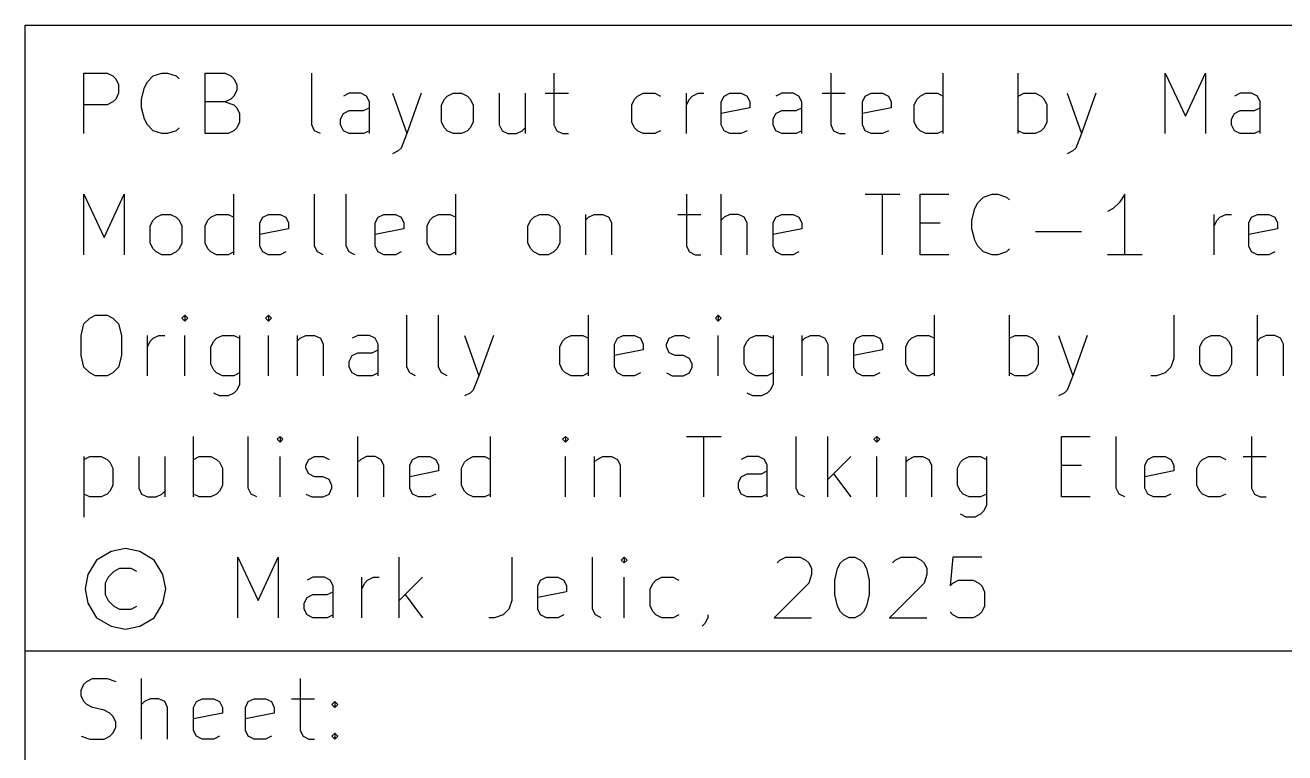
# Model space of a CAD drawing. Extents: x 10 to 416, y -287 to -10.
# Drawn here: x 299.99 to 331.19, y -271.03 to -253 of the extents above; entities that cross this region are included whole.
import ezdxf

# ---------------------------------------------------------------- set-up
doc = ezdxf.new("R2010")
doc.units = 0
doc.layers.add('BLACK', color=7, linetype='CONTINUOUS')

msp = doc.modelspace()

# ---------------------------------------------------------------- linework, layer by layer
at = {"layer": 'BLACK', "linetype": 'CONTINUOUS'}
for p, q in [((299.989, -253.0022), (407.989, -253.0022)), ((299.989, -285.0022), (299.989, -253.0022)), ((301.444826, -255.688328), (301.444826, -254.188328)), ((301.444826, -254.188328), (302.016255, -254.188328)), ((302.016255, -254.188328), (302.159112, -254.259757)), ((302.159112, -254.259757), (302.230541, -254.331185)), ((303.016255, -254.402614), (303.159112, -254.259757)), ((303.159112, -254.259757), (303.373398, -254.188328)), ((303.373398, -254.188328), (303.516255, -254.188328)), ((303.516255, -254.188328), (303.730541, -254.259757)), ((303.730541, -254.259757), (303.801969, -254.331185)), ((304.444826, -255.688328), (304.444826, -254.188328)), ((304.444826, -254.188328), (304.944826, -254.188328)), ((304.944826, -254.188328), (305.087684, -254.259757)), ((305.087684, -254.259757), (305.159112, -254.331185)), ((307.087683, -255.474042), (307.087683, -254.188328)), ((313.087683, -254.188328), (313.087683, -255.474042)), ((319.944825, -254.188328), (319.944825, -255.474042)), ((322.73054, -255.688328), (322.73054, -254.188328)), ((324.587682, -255.688328), (324.587682, -254.188328)), ((328.230539, -255.688328), (328.230539, -254.188328)), ((328.230539, -254.188328), (328.730539, -255.259757)), ((328.730539, -255.259757), (329.230539, -254.188328)), ((329.230539, -254.188328), (329.230539, -255.688328)), ((302.230541, -254.331185), (302.301969, -254.474042)), ((302.301969, -254.474042), (302.301969, -254.688328)), ((302.873398, -254.831185), (302.944826, -254.545471)), ((302.944826, -254.545471), (303.016255, -254.402614)), ((305.159112, -254.331185), (305.230541, -254.474042)), ((305.230541, -254.6169), (305.159112, -254.759757)), ((305.230541, -254.474042), (305.230541, -254.6169)), ((302.159112, -254.902614), (302.016255, -254.974042)), ((302.230541, -254.831185), (302.159112, -254.902614)), ((302.301969, -254.688328), (302.230541, -254.831185)), ((302.873398, -255.045471), (302.873398, -254.831185)), ((304.944826, -254.902614), (304.444826, -254.902614)), ((305.087684, -254.831185), (304.944826, -254.902614)), ((304.944826, -254.902614), (305.159112, -254.974042)), ((305.159112, -254.759757), (305.087684, -254.831185)), ((308.016255, -254.688328), (307.873397, -254.759757)), ((308.301969, -254.688328), (308.016255, -254.688328)), ((308.444826, -254.759757), (308.301969, -254.688328)), ((308.516255, -254.902614), (308.444826, -254.759757)), ((308.516255, -255.688328), (308.516255, -254.902614)), ((309.087683, -254.688328), (309.444826, -255.688328)), ((309.801969, -254.688328), (309.444826, -255.688328)), ((310.301969, -254.974042), (310.373397, -254.831185)), ((310.373397, -254.831185), (310.444826, -254.759757)), ((310.444826, -254.759757), (310.587683, -254.688328)), ((310.587683, -254.688328), (310.801969, -254.688328)), ((310.801969, -254.688328), (310.944826, -254.759757)), ((310.944826, -254.759757), (311.016255, -254.831185)), ((311.016255, -254.831185), (311.087683, -254.974042)), ((311.73054, -254.688328), (311.73054, -255.474042)), ((312.373398, -254.688328), (312.373398, -255.688328)), ((312.873398, -254.688328), (313.444826, -254.688328)), ((315.016255, -254.974042), (315.087683, -254.831185)), ((315.087683, -254.831185), (315.159112, -254.759757)), ((315.159112, -254.759757), (315.301969, -254.688328)), ((315.301969, -254.688328), (315.587683, -254.688328)), ((315.587683, -254.688328), (315.730541, -254.759757)), ((316.373397, -255.688328), (316.373397, -254.688328)), ((316.373397, -254.974042), (316.444826, -254.831185)), ((316.444826, -254.831185), (316.516255, -254.759757)), ((316.516255, -254.759757), (316.659112, -254.688328)), ((316.659112, -254.688328), (316.801969, -254.688328)), ((317.23054, -254.902614), (317.301968, -254.759757)), ((317.23054, -255.474042), (317.23054, -254.902614)), ((317.301968, -254.759757), (317.444826, -254.688328)), ((317.444826, -254.688328), (317.73054, -254.688328)), ((317.73054, -254.688328), (317.873397, -254.759757)), ((317.873397, -254.759757), (317.944826, -254.902614)), ((317.944826, -254.902614), (317.944826, -255.045471)), ((318.73054, -254.688328), (318.587682, -254.759757)), ((319.016254, -254.688328), (318.73054, -254.688328)), ((319.159111, -254.759757), (319.016254, -254.688328)), ((319.23054, -254.902614), (319.159111, -254.759757)), ((319.23054, -255.688328), (319.23054, -254.902614)), ((319.73054, -254.688328), (320.301968, -254.688328)), ((320.73054, -254.902614), (320.801968, -254.759757)), ((320.73054, -255.474042), (320.73054, -254.902614)), ((320.801968, -254.759757), (320.944826, -254.688328)), ((320.944826, -254.688328), (321.23054, -254.688328)), ((321.23054, -254.688328), (321.373397, -254.759757)), ((321.373397, -254.759757), (321.444826, -254.902614)), ((321.444826, -254.902614), (321.444826, -255.045471)), ((322.016254, -254.974042), (322.087682, -254.831185)), ((322.087682, -254.831185), (322.159111, -254.759757)), ((322.159111, -254.759757), (322.301968, -254.688328)), ((322.301968, -254.688328), (322.587682, -254.688328)), ((322.587682, -254.688328), (322.73054, -254.759757)), ((324.587682, -254.759757), (324.73054, -254.688328)), ((324.73054, -254.688328), (325.016254, -254.688328)), ((325.016254, -254.688328), (325.159111, -254.759757)), ((325.159111, -254.759757), (325.23054, -254.831185)), ((325.23054, -254.831185), (325.301968, -254.974042)), ((325.801968, -254.688328), (326.159111, -255.688328)), ((326.516254, -254.688328), (326.159111, -255.688328)), ((330.087683, -254.688328), (329.944825, -254.759757)), ((330.373397, -254.688328), (330.087683, -254.688328)), ((330.516254, -254.759757), (330.373397, -254.688328)), ((330.587683, -254.902614), (330.516254, -254.759757)), ((330.587683, -255.688328), (330.587683, -254.902614)), ((302.016255, -254.974042), (301.444826, -254.974042)), ((302.944826, -255.331185), (302.873398, -255.045471)), ((305.159112, -254.974042), (305.230541, -255.045471)), ((305.230541, -255.045471), (305.301969, -255.188328)), ((305.301969, -255.188328), (305.301969, -255.402614)), ((307.801969, -255.331185), (307.873397, -255.188328)), ((307.873397, -255.188328), (308.016255, -255.1169)), ((308.016255, -255.1169), (308.373397, -255.1169)), ((308.373397, -255.1169), (308.516255, -255.045471)), ((310.301969, -255.402614), (310.301969, -254.974042)), ((311.087683, -254.974042), (311.087683, -255.402614)), ((315.016255, -255.402614), (315.016255, -254.974042)), ((317.944826, -255.045471), (317.23054, -255.188328)), ((318.516254, -255.331185), (318.587682, -255.188328)), ((318.587682, -255.188328), (318.73054, -255.1169)), ((318.73054, -255.1169), (319.087682, -255.1169)), ((319.087682, -255.1169), (319.23054, -255.045471)), ((321.444826, -255.045471), (320.73054, -255.188328)), ((322.016254, -255.402614), (322.016254, -254.974042)), ((325.301968, -254.974042), (325.301968, -255.402614)), ((329.873397, -255.331185), (329.944825, -255.188328)), ((329.944825, -255.188328), (330.087683, -255.1169)), ((330.087683, -255.1169), (330.444825, -255.1169)), ((330.444825, -255.1169), (330.587683, -255.045471)), ((303.016255, -255.474042), (302.944826, -255.331185)), ((303.159112, -255.6169), (303.016255, -255.474042)), ((303.801969, -255.545471), (303.730541, -255.6169)), ((305.230541, -255.545471), (305.159112, -255.6169)), ((305.301969, -255.402614), (305.230541, -255.545471)), ((307.159112, -255.6169), (307.087683, -255.474042)), ((307.801969, -255.474042), (307.801969, -255.331185)), ((307.873397, -255.6169), (307.801969, -255.474042)), ((310.373397, -255.545471), (310.301969, -255.402614)), ((310.444826, -255.6169), (310.373397, -255.545471)), ((311.016255, -255.545471), (310.944826, -255.6169)), ((311.087683, -255.402614), (311.016255, -255.545471)), ((311.73054, -255.474042), (311.801969, -255.6169)), ((312.301969, -255.6169), (312.373398, -255.545471)), ((313.087683, -255.474042), (313.159112, -255.6169)), ((315.087683, -255.545471), (315.016255, -255.402614)), ((315.159112, -255.6169), (315.087683, -255.545471)), ((317.301968, -255.6169), (317.23054, -255.474042)), ((318.516254, -255.474042), (318.516254, -255.331185)), ((318.587682, -255.6169), (318.516254, -255.474042)), ((319.944825, -255.474042), (320.016254, -255.6169)), ((320.801968, -255.6169), (320.73054, -255.474042)), ((322.087682, -255.545471), (322.016254, -255.402614)), ((322.159111, -255.6169), (322.087682, -255.545471)), ((325.23054, -255.545471), (325.159111, -255.6169)), ((325.301968, -255.402614), (325.23054, -255.545471)), ((329.873397, -255.474042), (329.873397, -255.331185)), ((329.944825, -255.6169), (329.873397, -255.474042)), ((303.373398, -255.688328), (303.159112, -255.6169)), ((303.516255, -255.688328), (303.373398, -255.688328)), ((303.730541, -255.6169), (303.516255, -255.688328)), ((305.016255, -255.688328), (304.444826, -255.688328)), ((305.159112, -255.6169), (305.016255, -255.688328)), ((307.301969, -255.688328), (307.159112, -255.6169)), ((308.016255, -255.688328), (307.873397, -255.6169)), ((308.373397, -255.688328), (308.016255, -255.688328)), ((308.516255, -255.6169), (308.373397, -255.688328)), ((309.444826, -255.688328), (309.301969, -256.045471)), ((310.587683, -255.688328), (310.444826, -255.6169)), ((310.801969, -255.688328), (310.587683, -255.688328)), ((310.944826, -255.6169), (310.801969, -255.688328)), ((311.801969, -255.6169), (311.944826, -255.688328)), ((311.944826, -255.688328), (312.159112, -255.688328)), ((312.159112, -255.688328), (312.301969, -255.6169)), ((313.159112, -255.6169), (313.301969, -255.688328)), ((313.301969, -255.688328), (313.444826, -255.688328)), ((315.301969, -255.688328), (315.159112, -255.6169)), ((315.587683, -255.688328), (315.301969, -255.688328)), ((315.730541, -255.6169), (315.587683, -255.688328)), ((317.444826, -255.688328), (317.301968, -255.6169)), ((317.73054, -255.688328), (317.444826, -255.688328)), ((317.873397, -255.6169), (317.73054, -255.688328)), ((318.73054, -255.688328), (318.587682, -255.6169)), ((319.087682, -255.688328), (318.73054, -255.688328)), ((319.23054, -255.6169), (319.087682, -255.688328)), ((320.016254, -255.6169), (320.159111, -255.688328)), ((320.159111, -255.688328), (320.301968, -255.688328)), ((320.944826, -255.688328), (320.801968, -255.6169)), ((321.23054, -255.688328), (320.944826, -255.688328)), ((321.373397, -255.6169), (321.23054, -255.688328)), ((322.301968, -255.688328), (322.159111, -255.6169)), ((322.587682, -255.688328), (322.301968, -255.688328)), ((322.73054, -255.6169), (322.587682, -255.688328)), ((324.73054, -255.688328), (324.587682, -255.6169)), ((325.016254, -255.688328), (324.73054, -255.688328)), ((325.159111, -255.6169), (325.016254, -255.688328)), ((326.159111, -255.688328), (326.016254, -256.045471)), ((330.087683, -255.688328), (329.944825, -255.6169)), ((330.444825, -255.688328), (330.087683, -255.688328)), ((330.587683, -255.6169), (330.444825, -255.688328)), ((309.23054, -256.1169), (309.087683, -256.188328)), ((309.301969, -256.045471), (309.23054, -256.1169)), ((325.944825, -256.1169), (325.801968, -256.188328)), ((326.016254, -256.045471), (325.944825, -256.1169)), ((301.444826, -258.688328), (301.444826, -257.188328)), ((301.444826, -257.188328), (301.944826, -258.259757)), ((301.944826, -258.259757), (302.444826, -257.188328)), ((302.444826, -257.188328), (302.444826, -258.688328)), ((305.159113, -258.688328), (305.159113, -257.188328)), ((307.159112, -258.474042), (307.159112, -257.188328)), ((307.944826, -258.474042), (307.944826, -257.188328)), ((310.659112, -258.688328), (310.659112, -257.188328)), ((316.373397, -257.188328), (316.373397, -258.474042)), ((317.23054, -258.688328), (317.23054, -257.188328)), ((320.801969, -257.188328), (321.659112, -257.188328)), ((321.23054, -258.688328), (321.23054, -257.188328)), ((322.159111, -258.688328), (322.159111, -257.188328)), ((322.159111, -257.188328), (322.873397, -257.188328)), ((323.516254, -257.545471), (323.587683, -257.402614)), ((323.587683, -257.402614), (323.73054, -257.259757)), ((323.73054, -257.259757), (323.944826, -257.188328)), ((323.944826, -257.188328), (324.087683, -257.188328)), ((324.087683, -257.188328), (324.301969, -257.259757)), ((324.301969, -257.259757), (324.373397, -257.331185)), ((327.087683, -257.402614), (326.944826, -257.545471)), ((327.23054, -257.188328), (327.087683, -257.402614)), ((327.23054, -258.688328), (327.23054, -257.188328)), ((303.159112, -257.831185), (303.230541, -257.759757)), ((303.230541, -257.759757), (303.373398, -257.688328)), ((303.373398, -257.688328), (303.587684, -257.688328)), ((303.587684, -257.688328), (303.730541, -257.759757)), ((303.730541, -257.759757), (303.80197, -257.831185)), ((304.516255, -257.831185), (304.587684, -257.759757)), ((304.587684, -257.759757), (304.730541, -257.688328)), ((304.730541, -257.688328), (305.016255, -257.688328)), ((305.016255, -257.688328), (305.159113, -257.759757)), ((305.80197, -257.902614), (305.873398, -257.759757)), ((305.873398, -257.759757), (306.016256, -257.688328)), ((306.016256, -257.688328), (306.30197, -257.688328)), ((306.30197, -257.688328), (306.444827, -257.759757)), ((306.444827, -257.759757), (306.516256, -257.902614)), ((308.659112, -257.902614), (308.73054, -257.759757)), ((308.73054, -257.759757), (308.873398, -257.688328)), ((308.873398, -257.688328), (309.159112, -257.688328)), ((309.159112, -257.688328), (309.301969, -257.759757)), ((309.301969, -257.759757), (309.373398, -257.902614)), ((310.016254, -257.831185), (310.087683, -257.759757)), ((310.087683, -257.759757), (310.23054, -257.688328)), ((310.23054, -257.688328), (310.516254, -257.688328)), ((310.516254, -257.688328), (310.659112, -257.759757)), ((312.516254, -257.831185), (312.587683, -257.759757)), ((312.587683, -257.759757), (312.73054, -257.688328)), ((312.73054, -257.688328), (312.944826, -257.688328)), ((312.944826, -257.688328), (313.087683, -257.759757)), ((313.087683, -257.759757), (313.159112, -257.831185)), ((313.873397, -257.688328), (313.873397, -258.688328)), ((313.873397, -257.831185), (313.944826, -257.759757)), ((313.944826, -257.759757), (314.087683, -257.688328)), ((314.087683, -257.688328), (314.301969, -257.688328)), ((314.301969, -257.688328), (314.444826, -257.759757)), ((314.444826, -257.759757), (314.516255, -257.902614)), ((316.159112, -257.688328), (316.73054, -257.688328)), ((317.301969, -257.759757), (317.23054, -257.831185)), ((317.444826, -257.688328), (317.301969, -257.759757)), ((317.659112, -257.688328), (317.444826, -257.688328)), ((317.801969, -257.759757), (317.659112, -257.688328)), ((317.873398, -257.902614), (317.801969, -257.759757)), ((318.516255, -257.902614), (318.587683, -257.759757)), ((318.587683, -257.759757), (318.730541, -257.688328)), ((318.730541, -257.688328), (319.016255, -257.688328)), ((319.016255, -257.688328), (319.159112, -257.759757)), ((319.159112, -257.759757), (319.230541, -257.902614)), ((323.444826, -257.831185), (323.516254, -257.545471)), ((326.944826, -257.545471), (326.801969, -257.6169)), ((329.444825, -258.688328), (329.444825, -257.688328)), ((329.516254, -257.831185), (329.587683, -257.759757)), ((329.587683, -257.759757), (329.73054, -257.688328)), ((329.73054, -257.688328), (329.873397, -257.688328)), ((330.301968, -257.902614), (330.373396, -257.759757)), ((330.373396, -257.759757), (330.516254, -257.688328)), ((330.516254, -257.688328), (330.801968, -257.688328)), ((330.801968, -257.688328), (330.944825, -257.759757)), ((330.944825, -257.759757), (331.016254, -257.902614)), ((303.087684, -257.974042), (303.159112, -257.831185)), ((303.087684, -258.402614), (303.087684, -257.974042)), ((303.80197, -257.831185), (303.873398, -257.974042)), ((303.873398, -257.974042), (303.873398, -258.402614)), ((304.444827, -257.974042), (304.516255, -257.831185)), ((304.444827, -258.402614), (304.444827, -257.974042)), ((305.80197, -258.474042), (305.80197, -257.902614)), ((306.516256, -258.045471), (305.80197, -258.188328)), ((306.516256, -257.902614), (306.516256, -258.045471)), ((308.659112, -258.474042), (308.659112, -257.902614)), ((309.373398, -258.045471), (308.659112, -258.188328)), ((309.373398, -257.902614), (309.373398, -258.045471)), ((309.944826, -257.974042), (310.016254, -257.831185)), ((309.944826, -258.402614), (309.944826, -257.974042)), ((312.444826, -257.974042), (312.516254, -257.831185)), ((312.444826, -258.402614), (312.444826, -257.974042)), ((313.159112, -257.831185), (313.23054, -257.974042)), ((313.23054, -257.974042), (313.23054, -258.402614)), ((314.516255, -257.902614), (314.516255, -258.688328)), ((317.873398, -258.688328), (317.873398, -257.902614)), ((318.516255, -258.474042), (318.516255, -257.902614)), ((319.230541, -258.045471), (318.516255, -258.188328)), ((319.230541, -257.902614), (319.230541, -258.045471)), ((322.159111, -257.902614), (322.659111, -257.902614)), ((323.444826, -258.045471), (323.444826, -257.831185)), ((323.516254, -258.331185), (323.444826, -258.045471)), ((329.444825, -257.974042), (329.516254, -257.831185)), ((330.301968, -258.474042), (330.301968, -257.902614)), ((331.016254, -258.045471), (330.301968, -258.188328)), ((331.016254, -257.902614), (331.016254, -258.045471)), ((323.587683, -258.474042), (323.516254, -258.331185)), ((325.016254, -258.1169), (326.159112, -258.1169)), ((303.159112, -258.545471), (303.087684, -258.402614)), ((303.230541, -258.6169), (303.159112, -258.545471)), ((303.373398, -258.688328), (303.230541, -258.6169)), ((303.587684, -258.688328), (303.373398, -258.688328)), ((303.730541, -258.6169), (303.587684, -258.688328)), ((303.80197, -258.545471), (303.730541, -258.6169)), ((303.873398, -258.402614), (303.80197, -258.545471)), ((304.516255, -258.545471), (304.444827, -258.402614)), ((304.587684, -258.6169), (304.516255, -258.545471)), ((304.730541, -258.688328), (304.587684, -258.6169)), ((305.016255, -258.688328), (304.730541, -258.688328)), ((305.159113, -258.6169), (305.016255, -258.688328)), ((305.873398, -258.6169), (305.80197, -258.474042)), ((306.016256, -258.688328), (305.873398, -258.6169)), ((306.30197, -258.688328), (306.016256, -258.688328)), ((306.444827, -258.6169), (306.30197, -258.688328)), ((307.230541, -258.6169), (307.159112, -258.474042)), ((307.373398, -258.688328), (307.230541, -258.6169)), ((308.016255, -258.6169), (307.944826, -258.474042)), ((308.159112, -258.688328), (308.016255, -258.6169)), ((308.73054, -258.6169), (308.659112, -258.474042)), ((308.873398, -258.688328), (308.73054, -258.6169)), ((309.159112, -258.688328), (308.873398, -258.688328)), ((309.301969, -258.6169), (309.159112, -258.688328)), ((310.016254, -258.545471), (309.944826, -258.402614)), ((310.087683, -258.6169), (310.016254, -258.545471)), ((310.23054, -258.688328), (310.087683, -258.6169)), ((310.516254, -258.688328), (310.23054, -258.688328)), ((310.659112, -258.6169), (310.516254, -258.688328)), ((312.516254, -258.545471), (312.444826, -258.402614)), ((312.587683, -258.6169), (312.516254, -258.545471)), ((312.73054, -258.688328), (312.587683, -258.6169)), ((312.944826, -258.688328), (312.73054, -258.688328)), ((313.087683, -258.6169), (312.944826, -258.688328)), ((313.159112, -258.545471), (313.087683, -258.6169)), ((313.23054, -258.402614), (313.159112, -258.545471)), ((316.373397, -258.474042), (316.444826, -258.6169)), ((316.444826, -258.6169), (316.587683, -258.688328)), ((316.587683, -258.688328), (316.73054, -258.688328)), ((318.587683, -258.6169), (318.516255, -258.474042)), ((318.730541, -258.688328), (318.587683, -258.6169)), ((319.016255, -258.688328), (318.730541, -258.688328)), ((319.159112, -258.6169), (319.016255, -258.688328)), ((322.873397, -258.688328), (322.159111, -258.688328)), ((323.73054, -258.6169), (323.587683, -258.474042)), ((323.944826, -258.688328), (323.73054, -258.6169)), ((324.087683, -258.688328), (323.944826, -258.688328)), ((324.301969, -258.6169), (324.087683, -258.688328)), ((324.373397, -258.545471), (324.301969, -258.6169)), ((327.659112, -258.688328), (326.801969, -258.688328)), ((330.373396, -258.6169), (330.301968, -258.474042)), ((330.516254, -258.688328), (330.373396, -258.6169)), ((330.801968, -258.688328), (330.516254, -258.688328)), ((330.944825, -258.6169), (330.801968, -258.688328)), ((301.587684, -260.259757), (301.730541, -260.188328)), ((301.730541, -260.188328), (302.016255, -260.188328)), ((302.016255, -260.188328), (302.159112, -260.259757)), ((303.944826, -260.188328), (303.873398, -260.259757)), ((304.016255, -260.259757), (303.944826, -260.188328)), ((303.944826, -260.188328), (303.944826, -260.331185)), ((306.016255, -260.188328), (305.944827, -260.259757)), ((306.087684, -260.259757), (306.016255, -260.188328)), ((306.016255, -260.188328), (306.016255, -260.331185)), ((309.444827, -261.474042), (309.444827, -260.188328)), ((310.230541, -261.474042), (310.230541, -260.188328)), ((313.944827, -261.688328), (313.944827, -260.188328)), ((317.159112, -260.188328), (317.087684, -260.259757)), ((317.230541, -260.259757), (317.159112, -260.188328)), ((317.159112, -260.188328), (317.159112, -260.331185)), ((322.516256, -261.688328), (322.516256, -260.188328)), ((324.373398, -261.688328), (324.373398, -260.188328)), ((328.444827, -260.188328), (328.444827, -261.259757)), ((330.516255, -261.688328), (330.516255, -260.188328)), ((301.373398, -260.688328), (301.444826, -260.402614)), ((301.444826, -260.402614), (301.587684, -260.259757)), ((302.159112, -260.259757), (302.301969, -260.402614)), ((302.301969, -260.402614), (302.373398, -260.688328)), ((303.873398, -260.259757), (303.944826, -260.331185)), ((303.944826, -260.331185), (304.016255, -260.259757)), ((305.944827, -260.259757), (306.016255, -260.331185)), ((306.016255, -260.331185), (306.087684, -260.259757)), ((317.087684, -260.259757), (317.159112, -260.331185)), ((317.159112, -260.331185), (317.230541, -260.259757)), ((301.373398, -261.188328), (301.373398, -260.688328)), ((302.373398, -260.688328), (302.373398, -261.188328)), ((303.016255, -261.688328), (303.016255, -260.688328)), ((303.016255, -260.974042), (303.087684, -260.831185)), ((303.087684, -260.831185), (303.159113, -260.759757)), ((303.159113, -260.759757), (303.30197, -260.688328)), ((303.30197, -260.688328), (303.444827, -260.688328)), ((303.944826, -261.688328), (303.944826, -260.688328)), ((304.587684, -260.974042), (304.659112, -260.831185)), ((304.659112, -260.831185), (304.730541, -260.759757)), ((304.730541, -260.759757), (304.873398, -260.688328)), ((304.873398, -260.688328), (305.159112, -260.688328)), ((305.159112, -260.688328), (305.30197, -260.759757)), ((305.30197, -260.688328), (305.30197, -261.902614)), ((306.016255, -261.688328), (306.016255, -260.688328)), ((306.730541, -260.688328), (306.730541, -261.688328)), ((306.730541, -260.831185), (306.80197, -260.759757)), ((306.80197, -260.759757), (306.944827, -260.688328)), ((306.944827, -260.688328), (307.159113, -260.688328)), ((307.159113, -260.688328), (307.30197, -260.759757)), ((307.30197, -260.759757), (307.373399, -260.902614)), ((308.230542, -260.688328), (308.087684, -260.759757)), ((308.516256, -260.688328), (308.230542, -260.688328)), ((308.659113, -260.759757), (308.516256, -260.688328)), ((308.730542, -260.902614), (308.659113, -260.759757)), ((310.873398, -260.688328), (311.230541, -261.688328)), ((311.587684, -260.688328), (311.230541, -261.688328)), ((313.230541, -260.974042), (313.301969, -260.831185)), ((313.301969, -260.831185), (313.373398, -260.759757)), ((313.373398, -260.759757), (313.516255, -260.688328)), ((313.516255, -260.688328), (313.801969, -260.688328)), ((313.801969, -260.688328), (313.944827, -260.759757)), ((314.587684, -260.902614), (314.659112, -260.759757)), ((314.659112, -260.759757), (314.80197, -260.688328)), ((314.80197, -260.688328), (315.087684, -260.688328)), ((315.087684, -260.688328), (315.230541, -260.759757)), ((315.230541, -260.759757), (315.30197, -260.902614)), ((315.873398, -260.902614), (315.944826, -260.759757)), ((315.944826, -260.759757), (316.087684, -260.688328)), ((316.087684, -260.688328), (316.301969, -260.688328)), ((316.301969, -260.688328), (316.444826, -260.759757)), ((317.159112, -261.688328), (317.159112, -260.688328)), ((317.80197, -260.974042), (317.873398, -260.831185)), ((317.873398, -260.831185), (317.944827, -260.759757)), ((317.944827, -260.759757), (318.087684, -260.688328)), ((318.087684, -260.688328), (318.373398, -260.688328)), ((318.373398, -260.688328), (318.516256, -260.759757)), ((318.516256, -260.688328), (318.516256, -261.902614)), ((319.230541, -260.688328), (319.230541, -261.688328)), ((319.230541, -260.831185), (319.30197, -260.759757)), ((319.30197, -260.759757), (319.444827, -260.688328)), ((319.444827, -260.688328), (319.659113, -260.688328)), ((319.659113, -260.688328), (319.80197, -260.759757)), ((319.80197, -260.759757), (319.873399, -260.902614)), ((320.516256, -260.902614), (320.587684, -260.759757)), ((320.587684, -260.759757), (320.730542, -260.688328)), ((320.730542, -260.688328), (321.016256, -260.688328)), ((321.016256, -260.688328), (321.159113, -260.759757)), ((321.159113, -260.759757), (321.230542, -260.902614)), ((321.80197, -260.974042), (321.873398, -260.831185)), ((321.873398, -260.831185), (321.944827, -260.759757)), ((321.944827, -260.759757), (322.087684, -260.688328)), ((322.087684, -260.688328), (322.373398, -260.688328)), ((322.373398, -260.688328), (322.516256, -260.759757)), ((324.373398, -260.759757), (324.516256, -260.688328)), ((324.516256, -260.688328), (324.80197, -260.688328)), ((324.80197, -260.688328), (324.944827, -260.759757)), ((324.944827, -260.759757), (325.016256, -260.831185)), ((325.016256, -260.831185), (325.087684, -260.974042)), ((325.587684, -260.688328), (325.944827, -261.688328)), ((326.30197, -260.688328), (325.944827, -261.688328)), ((329.087684, -260.974042), (329.159112, -260.831185)), ((329.159112, -260.831185), (329.230541, -260.759757)), ((329.230541, -260.759757), (329.373398, -260.688328)), ((329.373398, -260.688328), (329.587684, -260.688328)), ((329.587684, -260.688328), (329.730541, -260.759757)), ((329.730541, -260.759757), (329.80197, -260.831185)), ((329.80197, -260.831185), (329.873398, -260.974042)), ((330.587684, -260.759757), (330.516255, -260.831185)), ((330.730541, -260.688328), (330.587684, -260.759757)), ((330.944827, -260.688328), (330.730541, -260.688328)), ((331.087684, -260.759757), (330.944827, -260.688328)), ((331.159113, -260.902614), (331.087684, -260.759757)), ((301.444826, -261.474042), (301.373398, -261.188328)), ((302.373398, -261.188328), (302.301969, -261.474042)), ((304.587684, -261.402614), (304.587684, -260.974042)), ((307.373399, -260.902614), (307.373399, -261.688328)), ((308.016256, -261.331185), (308.087684, -261.188328)), ((308.087684, -261.188328), (308.230542, -261.1169)), ((308.230542, -261.1169), (308.587684, -261.1169)), ((308.587684, -261.1169), (308.730542, -261.045471)), ((308.730542, -261.688328), (308.730542, -260.902614)), ((313.230541, -261.402614), (313.230541, -260.974042)), ((314.587684, -261.474042), (314.587684, -260.902614)), ((315.30197, -261.045471), (314.587684, -261.188328)), ((315.30197, -260.902614), (315.30197, -261.045471)), ((315.873398, -260.974042), (315.873398, -260.902614)), ((315.944826, -261.1169), (315.873398, -260.974042)), ((316.087684, -261.188328), (315.944826, -261.1169)), ((316.301969, -261.188328), (316.087684, -261.188328)), ((316.444826, -261.259757), (316.301969, -261.188328)), ((317.80197, -261.402614), (317.80197, -260.974042)), ((319.873399, -260.902614), (319.873399, -261.688328)), ((320.516256, -261.474042), (320.516256, -260.902614)), ((321.230542, -261.045471), (320.516256, -261.188328)), ((321.230542, -260.902614), (321.230542, -261.045471)), ((321.80197, -261.402614), (321.80197, -260.974042)), ((325.087684, -260.974042), (325.087684, -261.402614)), ((329.087684, -261.402614), (329.087684, -260.974042)), ((329.873398, -260.974042), (329.873398, -261.402614)), ((331.159113, -261.688328), (331.159113, -260.902614)), ((301.587684, -261.6169), (301.444826, -261.474042)), ((302.301969, -261.474042), (302.159112, -261.6169)), ((304.659112, -261.545471), (304.587684, -261.402614)), ((308.016256, -261.474042), (308.016256, -261.331185)), ((308.087684, -261.6169), (308.016256, -261.474042)), ((309.516256, -261.6169), (309.444827, -261.474042)), ((310.30197, -261.6169), (310.230541, -261.474042)), ((313.301969, -261.545471), (313.230541, -261.402614)), ((314.659112, -261.6169), (314.587684, -261.474042)), ((316.516255, -261.402614), (316.444826, -261.259757)), ((316.444826, -261.6169), (316.516255, -261.474042)), ((316.516255, -261.474042), (316.516255, -261.402614)), ((317.873398, -261.545471), (317.80197, -261.402614)), ((320.587684, -261.6169), (320.516256, -261.474042)), ((321.873398, -261.545471), (321.80197, -261.402614)), ((325.087684, -261.402614), (325.016256, -261.545471)), ((328.373398, -261.474042), (328.230541, -261.6169)), ((328.444827, -261.259757), (328.373398, -261.474042)), ((329.159112, -261.545471), (329.087684, -261.402614)), ((329.873398, -261.402614), (329.80197, -261.545471)), ((301.730541, -261.688328), (301.587684, -261.6169)), ((302.016255, -261.688328), (301.730541, -261.688328)), ((302.159112, -261.6169), (302.016255, -261.688328)), ((304.730541, -261.6169), (304.659112, -261.545471)), ((304.873398, -261.688328), (304.730541, -261.6169)), ((305.159112, -261.688328), (304.873398, -261.688328)), ((305.30197, -261.6169), (305.159112, -261.688328)), ((308.230542, -261.688328), (308.087684, -261.6169)), ((308.587684, -261.688328), (308.230542, -261.688328)), ((308.730542, -261.6169), (308.587684, -261.688328)), ((309.659113, -261.688328), (309.516256, -261.6169)), ((310.444827, -261.688328), (310.30197, -261.6169)), ((311.230541, -261.688328), (311.087684, -262.045471)), ((313.373398, -261.6169), (313.301969, -261.545471)), ((313.516255, -261.688328), (313.373398, -261.6169)), ((313.801969, -261.688328), (313.516255, -261.688328)), ((313.944827, -261.6169), (313.801969, -261.688328)), ((314.80197, -261.688328), (314.659112, -261.6169)), ((315.087684, -261.688328), (314.80197, -261.688328)), ((315.230541, -261.6169), (315.087684, -261.688328)), ((315.873398, -261.6169), (316.016255, -261.688328)), ((316.016255, -261.688328), (316.301969, -261.688328)), ((316.301969, -261.688328), (316.444826, -261.6169)), ((317.944827, -261.6169), (317.873398, -261.545471)), ((318.087684, -261.688328), (317.944827, -261.6169)), ((318.373398, -261.688328), (318.087684, -261.688328)), ((318.516256, -261.6169), (318.373398, -261.688328)), ((320.730542, -261.688328), (320.587684, -261.6169)), ((321.016256, -261.688328), (320.730542, -261.688328)), ((321.159113, -261.6169), (321.016256, -261.688328)), ((321.944827, -261.6169), (321.873398, -261.545471)), ((322.087684, -261.688328), (321.944827, -261.6169)), ((322.373398, -261.688328), (322.087684, -261.688328)), ((322.516256, -261.6169), (322.373398, -261.688328)), ((324.516256, -261.688328), (324.373398, -261.6169)), ((324.80197, -261.688328), (324.516256, -261.688328)), ((324.944827, -261.6169), (324.80197, -261.688328)), ((325.016256, -261.545471), (324.944827, -261.6169)), ((325.944827, -261.688328), (325.80197, -262.045471)), ((328.016255, -261.688328), (327.873398, -261.688328)), ((328.230541, -261.6169), (328.016255, -261.688328)), ((329.230541, -261.6169), (329.159112, -261.545471)), ((329.373398, -261.688328), (329.230541, -261.6169)), ((329.587684, -261.688328), (329.373398, -261.688328)), ((329.730541, -261.6169), (329.587684, -261.688328)), ((329.80197, -261.545471), (329.730541, -261.6169)), ((304.80197, -262.188328), (304.659112, -262.1169)), ((305.159112, -262.1169), (305.016255, -262.188328)), ((305.230541, -262.045471), (305.159112, -262.1169)), ((305.30197, -261.902614), (305.230541, -262.045471)), ((311.016255, -262.1169), (310.873398, -262.188328)), ((311.087684, -262.045471), (311.016255, -262.1169)), ((318.016256, -262.188328), (317.873398, -262.1169)), ((318.373398, -262.1169), (318.230541, -262.188328)), ((318.444827, -262.045471), (318.373398, -262.1169)), ((318.516256, -261.902614), (318.444827, -262.045471)), ((325.730541, -262.1169), (325.587684, -262.188328)), ((325.80197, -262.045471), (325.730541, -262.1169)), ((305.016255, -262.188328), (304.80197, -262.188328)), ((318.230541, -262.188328), (318.016256, -262.188328)), ((304.159112, -264.688328), (304.159112, -263.188328)), ((305.516255, -264.474042), (305.516255, -263.188328)), ((306.301969, -263.188328), (306.230541, -263.259757)), ((306.230541, -263.259757), (306.301969, -263.331185)), ((306.373398, -263.259757), (306.301969, -263.188328)), ((306.301969, -263.188328), (306.301969, -263.331185)), ((306.301969, -263.331185), (306.373398, -263.259757)), ((308.230541, -264.688328), (308.230541, -263.188328)), ((311.516256, -264.688328), (311.516256, -263.188328)), ((313.373398, -263.188328), (313.30197, -263.259757)), ((313.30197, -263.259757), (313.373398, -263.331185)), ((313.444827, -263.259757), (313.373398, -263.188328)), ((313.373398, -263.188328), (313.373398, -263.331185)), ((313.373398, -263.331185), (313.444827, -263.259757)), ((316.373399, -263.188328), (317.230542, -263.188328)), ((316.80197, -264.688328), (316.80197, -263.188328)), ((319.087684, -264.474042), (319.087684, -263.188328)), ((319.873398, -264.688328), (319.873398, -263.188328)), ((321.087684, -263.188328), (321.016256, -263.259757)), ((321.016256, -263.259757), (321.087684, -263.331185)), ((321.159113, -263.259757), (321.087684, -263.188328)), ((321.087684, -263.188328), (321.087684, -263.331185)), ((321.087684, -263.331185), (321.159113, -263.259757)), ((325.659113, -264.688328), (325.659113, -263.188328)), ((325.659113, -263.188328), (326.373399, -263.188328)), ((327.016256, -264.474042), (327.016256, -263.188328)), ((330.373398, -263.188328), (330.373398, -264.474042)), ((301.444826, -263.688328), (301.444826, -265.188328)), ((301.444826, -263.759757), (301.587684, -263.688328)), ((301.587684, -263.688328), (301.873398, -263.688328)), ((301.873398, -263.688328), (302.016255, -263.759757)), ((302.801969, -263.688328), (302.801969, -264.474042)), ((303.444827, -263.688328), (303.444827, -264.688328)), ((304.159112, -263.759757), (304.30197, -263.688328)), ((304.30197, -263.688328), (304.587684, -263.688328)), ((304.587684, -263.688328), (304.730541, -263.759757)), ((306.301969, -264.688328), (306.301969, -263.688328)), ((307.016255, -263.759757), (307.159113, -263.688328)), ((307.159113, -263.688328), (307.373398, -263.688328)), ((307.373398, -263.688328), (307.516255, -263.759757)), ((308.444827, -263.688328), (308.30197, -263.759757)), ((308.659113, -263.688328), (308.444827, -263.688328)), ((308.80197, -263.759757), (308.659113, -263.688328)), ((309.587684, -263.759757), (309.730542, -263.688328)), ((309.730542, -263.688328), (310.016256, -263.688328)), ((310.016256, -263.688328), (310.159113, -263.759757)), ((310.944827, -263.759757), (311.087684, -263.688328)), ((311.087684, -263.688328), (311.373398, -263.688328)), ((311.373398, -263.688328), (311.516256, -263.759757)), ((313.373398, -264.688328), (313.373398, -263.688328)), ((314.087684, -263.688328), (314.087684, -264.688328)), ((314.159113, -263.759757), (314.30197, -263.688328)), ((314.30197, -263.688328), (314.516256, -263.688328)), ((314.516256, -263.688328), (314.659113, -263.759757)), ((317.873399, -263.688328), (317.730541, -263.759757)), ((318.159113, -263.688328), (317.873399, -263.688328)), ((318.30197, -263.759757), (318.159113, -263.688328)), ((320.444827, -263.688328), (319.873398, -264.259757)), ((321.087684, -264.688328), (321.087684, -263.688328)), ((321.80197, -263.688328), (321.80197, -264.688328)), ((321.873399, -263.759757), (322.016256, -263.688328)), ((322.016256, -263.688328), (322.230542, -263.688328)), ((322.230542, -263.688328), (322.373399, -263.759757)), ((323.230542, -263.759757), (323.373399, -263.688328)), ((323.373399, -263.688328), (323.659113, -263.688328)), ((323.659113, -263.688328), (323.801971, -263.759757)), ((323.801971, -263.688328), (323.801971, -264.902614)), ((327.80197, -263.759757), (327.944828, -263.688328)), ((327.944828, -263.688328), (328.230542, -263.688328)), ((328.230542, -263.688328), (328.373399, -263.759757)), ((329.159113, -263.759757), (329.30197, -263.688328)), ((329.30197, -263.688328), (329.587684, -263.688328)), ((329.587684, -263.688328), (329.730542, -263.759757)), ((330.159113, -263.688328), (330.730541, -263.688328)), ((302.016255, -263.759757), (302.087684, -263.831185)), ((302.087684, -263.831185), (302.159112, -263.974042)), ((302.159112, -263.974042), (302.159112, -264.402614)), ((304.730541, -263.759757), (304.80197, -263.831185)), ((304.80197, -263.831185), (304.873398, -263.974042)), ((304.873398, -263.974042), (304.873398, -264.402614)), ((306.944827, -263.902614), (307.016255, -263.759757)), ((306.944827, -263.974042), (306.944827, -263.902614)), ((307.016255, -264.1169), (306.944827, -263.974042)), ((308.30197, -263.759757), (308.230541, -263.831185)), ((308.873399, -263.902614), (308.80197, -263.759757)), ((308.873399, -264.688328), (308.873399, -263.902614)), ((309.516256, -263.902614), (309.587684, -263.759757)), ((309.516256, -264.474042), (309.516256, -263.902614)), ((310.159113, -263.759757), (310.230542, -263.902614)), ((310.230542, -263.902614), (310.230542, -264.045471)), ((310.80197, -263.974042), (310.873398, -263.831185)), ((310.80197, -264.402614), (310.80197, -263.974042)), ((310.873398, -263.831185), (310.944827, -263.759757)), ((314.087684, -263.831185), (314.159113, -263.759757)), ((314.659113, -263.759757), (314.730542, -263.902614)), ((314.730542, -263.902614), (314.730542, -264.688328)), ((318.373399, -263.902614), (318.30197, -263.759757)), ((318.373399, -264.688328), (318.373399, -263.902614)), ((321.80197, -263.831185), (321.873399, -263.759757)), ((322.373399, -263.759757), (322.444828, -263.902614)), ((322.444828, -263.902614), (322.444828, -264.688328)), ((323.087685, -263.974042), (323.159113, -263.831185)), ((323.087685, -264.402614), (323.087685, -263.974042)), ((323.159113, -263.831185), (323.230542, -263.759757)), ((325.659113, -263.902614), (326.159113, -263.902614)), ((327.730542, -263.902614), (327.80197, -263.759757)), ((327.730542, -264.474042), (327.730542, -263.902614)), ((328.373399, -263.759757), (328.444828, -263.902614)), ((328.444828, -263.902614), (328.444828, -264.045471)), ((329.016256, -263.974042), (329.087684, -263.831185)), ((329.016256, -264.402614), (329.016256, -263.974042)), ((329.087684, -263.831185), (329.159113, -263.759757)), ((307.159113, -264.188328), (307.016255, -264.1169)), ((307.373398, -264.188328), (307.159113, -264.188328)), ((307.516255, -264.259757), (307.373398, -264.188328)), ((307.587684, -264.402614), (307.516255, -264.259757)), ((310.230542, -264.045471), (309.516256, -264.188328)), ((317.659113, -264.331185), (317.730541, -264.188328)), ((317.730541, -264.188328), (317.873399, -264.1169)), ((317.873399, -264.1169), (318.230541, -264.1169)), ((318.230541, -264.1169), (318.373399, -264.045471)), ((320.016256, -264.1169), (320.444827, -264.688328)), ((328.444828, -264.045471), (327.730542, -264.188328)), ((301.587684, -264.688328), (301.444826, -264.6169)), ((302.016255, -264.6169), (301.873398, -264.688328)), ((302.087684, -264.545471), (302.016255, -264.6169)), ((302.159112, -264.402614), (302.087684, -264.545471)), ((302.801969, -264.474042), (302.873398, -264.6169)), ((302.873398, -264.6169), (303.016255, -264.688328)), ((303.230541, -264.688328), (303.373398, -264.6169)), ((303.373398, -264.6169), (303.444827, -264.545471)), ((304.30197, -264.688328), (304.159112, -264.6169)), ((304.730541, -264.6169), (304.587684, -264.688328)), ((304.80197, -264.545471), (304.730541, -264.6169)), ((304.873398, -264.402614), (304.80197, -264.545471)), ((305.587684, -264.6169), (305.516255, -264.474042)), ((305.730541, -264.688328), (305.587684, -264.6169)), ((306.944827, -264.6169), (307.087684, -264.688328)), ((307.373398, -264.688328), (307.516255, -264.6169)), ((307.516255, -264.6169), (307.587684, -264.474042)), ((307.587684, -264.474042), (307.587684, -264.402614)), ((309.587684, -264.6169), (309.516256, -264.474042)), ((309.730542, -264.688328), (309.587684, -264.6169)), ((310.159113, -264.6169), (310.016256, -264.688328)), ((310.873398, -264.545471), (310.80197, -264.402614)), ((310.944827, -264.6169), (310.873398, -264.545471)), ((311.087684, -264.688328), (310.944827, -264.6169)), ((311.516256, -264.6169), (311.373398, -264.688328)), ((317.659113, -264.474042), (317.659113, -264.331185)), ((317.730541, -264.6169), (317.659113, -264.474042)), ((317.873399, -264.688328), (317.730541, -264.6169)), ((318.373399, -264.6169), (318.230541, -264.688328)), ((319.159113, -264.6169), (319.087684, -264.474042)), ((319.30197, -264.688328), (319.159113, -264.6169)), ((323.159113, -264.545471), (323.087685, -264.402614)), ((323.230542, -264.6169), (323.159113, -264.545471)), ((323.373399, -264.688328), (323.230542, -264.6169)), ((323.801971, -264.6169), (323.659113, -264.688328)), ((327.087685, -264.6169), (327.016256, -264.474042)), ((327.230542, -264.688328), (327.087685, -264.6169)), ((327.80197, -264.6169), (327.730542, -264.474042)), ((327.944828, -264.688328), (327.80197, -264.6169)), ((328.373399, -264.6169), (328.230542, -264.688328)), ((329.087684, -264.545471), (329.016256, -264.402614)), ((329.159113, -264.6169), (329.087684, -264.545471)), ((329.30197, -264.688328), (329.159113, -264.6169)), ((329.730542, -264.6169), (329.587684, -264.688328)), ((330.373398, -264.474042), (330.444827, -264.6169)), ((330.444827, -264.6169), (330.587684, -264.688328)), ((301.873398, -264.688328), (301.587684, -264.688328)), ((303.016255, -264.688328), (303.230541, -264.688328)), ((304.587684, -264.688328), (304.30197, -264.688328)), ((307.087684, -264.688328), (307.373398, -264.688328)), ((310.016256, -264.688328), (309.730542, -264.688328)), ((311.373398, -264.688328), (311.087684, -264.688328)), ((318.230541, -264.688328), (317.873399, -264.688328)), ((323.659113, -264.688328), (323.373399, -264.688328)), ((323.801971, -264.902614), (323.730542, -265.045471)), ((326.373399, -264.688328), (325.659113, -264.688328)), ((328.230542, -264.688328), (327.944828, -264.688328)), ((329.587684, -264.688328), (329.30197, -264.688328)), ((330.587684, -264.688328), (330.730541, -264.688328)), ((323.301971, -265.188328), (323.159113, -265.1169)), ((323.516256, -265.188328), (323.301971, -265.188328)), ((323.659113, -265.1169), (323.516256, -265.188328)), ((323.730542, -265.045471), (323.659113, -265.1169)), ((302.114939, -266.037671), (301.757796, -266.251957)), ((302.472082, -265.966242), (302.114939, -266.037671)), ((302.829225, -266.037671), (302.472082, -265.966242)), ((303.186368, -266.251957), (302.829225, -266.037671)), ((305.257796, -267.680528), (305.257796, -266.180528)), ((305.257796, -266.180528), (305.757796, -267.251957)), ((305.757796, -267.251957), (306.257796, -266.180528)), ((306.257796, -266.180528), (306.257796, -267.680528)), ((309.257796, -267.680528), (309.257796, -266.180528)), ((312.043511, -266.180528), (312.043511, -267.251957)), ((314.04351, -267.466242), (314.04351, -266.180528)), ((314.829224, -266.180528), (314.757796, -266.251957)), ((314.900653, -266.251957), (314.829224, -266.180528)), ((314.829224, -266.180528), (314.829224, -266.323385)), ((318.686367, -266.251957), (318.829225, -266.180528)), ((318.829225, -266.180528), (319.186367, -266.180528)), ((319.186367, -266.180528), (319.329225, -266.251957)), ((320.257796, -266.251957), (320.400653, -266.180528)), ((320.400653, -266.180528), (320.54351, -266.180528)), ((320.54351, -266.180528), (320.686367, -266.251957)), ((321.543509, -266.251957), (321.686367, -266.180528)), ((321.686367, -266.180528), (322.043509, -266.180528)), ((322.043509, -266.180528), (322.186367, -266.251957)), ((322.97208, -266.180528), (322.900652, -266.894814)), ((323.686366, -266.180528), (322.97208, -266.180528)), ((301.757796, -266.251957), (301.54351, -266.6091)), ((302.329225, -266.466242), (302.186368, -266.537671)), ((302.614939, -266.466242), (302.329225, -266.466242)), ((302.757796, -266.537671), (302.614939, -266.466242)), ((303.400653, -266.6091), (303.186368, -266.251957)), ((314.757796, -266.251957), (314.829224, -266.323385)), ((314.829224, -266.323385), (314.900653, -266.251957)), ((318.614939, -266.323385), (318.686367, -266.251957)), ((319.329225, -266.251957), (319.400653, -266.323385)), ((319.400653, -266.323385), (319.472082, -266.466242)), ((319.472082, -266.466242), (319.472082, -266.6091)), ((320.04351, -266.751957), (320.114938, -266.466242)), ((320.114938, -266.466242), (320.186367, -266.323385)), ((320.186367, -266.323385), (320.257796, -266.251957)), ((320.686367, -266.251957), (320.757796, -266.323385)), ((320.757796, -266.323385), (320.829224, -266.466242)), ((320.829224, -266.466242), (320.900653, -266.751957)), ((321.472081, -266.323385), (321.543509, -266.251957)), ((322.186367, -266.251957), (322.257795, -266.323385)), ((322.257795, -266.323385), (322.329224, -266.466242)), ((322.329224, -266.466242), (322.329224, -266.6091)), ((301.54351, -266.6091), (301.472082, -266.966242)), ((302.04351, -266.680528), (301.972082, -266.823385)), ((302.186368, -266.537671), (302.04351, -266.680528)), ((303.472082, -266.966242), (303.400653, -266.6091)), ((307.11494, -266.680528), (306.972082, -266.751957)), ((307.400654, -266.680528), (307.11494, -266.680528)), ((307.543511, -266.751957), (307.400654, -266.680528)), ((307.61494, -266.894814), (307.543511, -266.751957)), ((308.329225, -267.680528), (308.329225, -266.680528)), ((308.400654, -266.823385), (308.472083, -266.751957)), ((308.472083, -266.751957), (308.61494, -266.680528)), ((308.61494, -266.680528), (308.757797, -266.680528)), ((309.829225, -266.680528), (309.257796, -267.251957)), ((312.686368, -266.894814), (312.757796, -266.751957)), ((312.757796, -266.751957), (312.900654, -266.680528)), ((312.900654, -266.680528), (313.186368, -266.680528)), ((313.186368, -266.680528), (313.329225, -266.751957)), ((313.329225, -266.751957), (313.400654, -266.894814)), ((314.829224, -267.680528), (314.829224, -266.680528)), ((315.54351, -266.823385), (315.614939, -266.751957)), ((315.614939, -266.751957), (315.757796, -266.680528)), ((315.757796, -266.680528), (316.04351, -266.680528)), ((316.04351, -266.680528), (316.186368, -266.751957)), ((319.472082, -266.6091), (319.400653, -266.823385)), ((320.04351, -267.1091), (320.04351, -266.751957)), ((320.900653, -266.751957), (320.900653, -267.1091)), ((322.329224, -266.6091), (322.257795, -266.823385)), ((322.97208, -266.823385), (323.114938, -266.751957)), ((323.114938, -266.751957), (323.47208, -266.751957)), ((323.47208, -266.751957), (323.614938, -266.823385)), ((301.472082, -266.966242), (301.54351, -267.323385)), ((301.972082, -266.823385), (301.972082, -267.1091)), ((301.972082, -267.1091), (302.04351, -267.251957)), ((303.400653, -267.323385), (303.472082, -266.966242)), ((306.972082, -267.180528), (307.11494, -267.1091)), ((307.11494, -267.1091), (307.472082, -267.1091)), ((307.472082, -267.1091), (307.61494, -267.037671)), ((307.61494, -267.680528), (307.61494, -266.894814)), ((308.329225, -266.966242), (308.400654, -266.823385)), ((309.400654, -267.1091), (309.829225, -267.680528)), ((312.686368, -267.466242), (312.686368, -266.894814)), ((313.400654, -267.037671), (312.686368, -267.180528)), ((313.400654, -266.894814), (313.400654, -267.037671)), ((315.472082, -266.966242), (315.54351, -266.823385)), ((315.472082, -267.394814), (315.472082, -266.966242)), ((319.400653, -266.823385), (318.54351, -267.680528)), ((320.114938, -267.394814), (320.04351, -267.1091)), ((320.900653, -267.1091), (320.829224, -267.394814)), ((322.257795, -266.823385), (321.400652, -267.680528)), ((322.900652, -266.894814), (322.97208, -266.823385)), ((323.614938, -266.823385), (323.686366, -266.894814)), ((323.686366, -266.894814), (323.757795, -267.037671)), ((323.757795, -267.037671), (323.757795, -267.394814)), ((301.54351, -267.323385), (301.757796, -267.680528)), ((302.04351, -267.251957), (302.186368, -267.394814)), ((302.186368, -267.394814), (302.329225, -267.466242)), ((302.614939, -267.466242), (302.757796, -267.394814)), ((303.186368, -267.680528), (303.400653, -267.323385)), ((306.900654, -267.323385), (306.972082, -267.180528)), ((306.900654, -267.466242), (306.900654, -267.323385)), ((312.043511, -267.251957), (311.972082, -267.466242)), ((315.54351, -267.537671), (315.472082, -267.394814)), ((320.186367, -267.537671), (320.114938, -267.394814)), ((320.829224, -267.394814), (320.757796, -267.537671)), ((323.757795, -267.394814), (323.686366, -267.537671)), ((301.757796, -267.680528), (302.114939, -267.894814)), ((302.329225, -267.466242), (302.614939, -267.466242)), ((302.829225, -267.894814), (303.186368, -267.680528)), ((306.972082, -267.6091), (306.900654, -267.466242)), ((307.11494, -267.680528), (306.972082, -267.6091)), ((307.472082, -267.680528), (307.11494, -267.680528)), ((307.61494, -267.6091), (307.472082, -267.680528)), ((311.614939, -267.680528), (311.472082, -267.680528)), ((311.829225, -267.6091), (311.614939, -267.680528)), ((311.972082, -267.466242), (311.829225, -267.6091)), ((312.757796, -267.6091), (312.686368, -267.466242)), ((312.900654, -267.680528), (312.757796, -267.6091)), ((313.186368, -267.680528), (312.900654, -267.680528)), ((313.329225, -267.6091), (313.186368, -267.680528)), ((314.114939, -267.6091), (314.04351, -267.466242)), ((314.257796, -267.680528), (314.114939, -267.6091)), ((315.614939, -267.6091), (315.54351, -267.537671)), ((315.757796, -267.680528), (315.614939, -267.6091)), ((316.04351, -267.680528), (315.757796, -267.680528)), ((316.186368, -267.6091), (316.04351, -267.680528)), ((316.900653, -267.680528), (316.829224, -267.823385)), ((316.900653, -267.6091), (316.900653, -267.680528)), ((318.54351, -267.680528), (319.472082, -267.680528)), ((320.257796, -267.6091), (320.186367, -267.537671)), ((320.400653, -267.680528), (320.257796, -267.6091)), ((320.54351, -267.680528), (320.400653, -267.680528)), ((320.686367, -267.6091), (320.54351, -267.680528)), ((320.757796, -267.537671), (320.686367, -267.6091)), ((321.400652, -267.680528), (322.329224, -267.680528)), ((322.97208, -267.6091), (322.900652, -267.537671)), ((323.114938, -267.680528), (322.97208, -267.6091)), ((323.47208, -267.680528), (323.114938, -267.680528)), ((323.614938, -267.6091), (323.47208, -267.680528)), ((323.686366, -267.537671), (323.614938, -267.6091)), ((302.114939, -267.894814), (302.472082, -267.966242)), ((302.472082, -267.966242), (302.829225, -267.894814)), ((316.829224, -267.823385), (316.757796, -267.894814)), ((299.989, -268.5022), (407.989, -268.5022)), ((301.444826, -269.331185), (301.516255, -269.259757)), ((301.516255, -269.259757), (301.659112, -269.188328)), ((301.659112, -269.188328), (302.016255, -269.188328)), ((302.016255, -269.188328), (302.230541, -269.259757)), ((302.873397, -270.688328), (302.873397, -269.188328)), ((306.801968, -269.188328), (306.801968, -270.474042)), ((301.373398, -269.474042), (301.444826, -269.331185)), ((301.373398, -269.6169), (301.373398, -269.474042)), ((301.444826, -269.759757), (301.373398, -269.6169)), ((301.516255, -269.831185), (301.444826, -269.759757)), ((301.659112, -269.902614), (301.516255, -269.831185)), ((301.944826, -269.974042), (301.659112, -269.902614)), ((302.944826, -269.759757), (302.873397, -269.831185)), ((303.087683, -269.688328), (302.944826, -269.759757)), ((303.301969, -269.688328), (303.087683, -269.688328)), ((303.444826, -269.759757), (303.301969, -269.688328)), ((303.516255, -269.902614), (303.444826, -269.759757)), ((303.516255, -270.688328), (303.516255, -269.902614)), ((304.159112, -269.902614), (304.23054, -269.759757)), ((304.159112, -270.474042), (304.159112, -269.902614)), ((304.23054, -269.759757), (304.373398, -269.688328)), ((304.373398, -269.688328), (304.659112, -269.688328)), ((304.659112, -269.688328), (304.801969, -269.759757)), ((304.801969, -269.759757), (304.873398, -269.902614)), ((304.873398, -269.902614), (304.873398, -270.045471)), ((305.444826, -269.902614), (305.516254, -269.759757)), ((305.444826, -270.474042), (305.444826, -269.902614)), ((305.516254, -269.759757), (305.659112, -269.688328)), ((305.659112, -269.688328), (305.944826, -269.688328)), ((305.944826, -269.688328), (306.087683, -269.759757)), ((306.087683, -269.759757), (306.159112, -269.902614)), ((306.159112, -269.902614), (306.159112, -270.045471)), ((306.587683, -269.688328), (307.159111, -269.688328)), ((307.587683, -269.831185), (307.659111, -269.759757)), ((307.659111, -269.902614), (307.587683, -269.831185)), ((307.659111, -269.759757), (307.73054, -269.831185)), ((307.659111, -269.759757), (307.659111, -269.902614)), ((307.73054, -269.831185), (307.659111, -269.902614)), ((302.087684, -270.045471), (301.944826, -269.974042)), ((302.159112, -270.1169), (302.087684, -270.045471)), ((302.230541, -270.259757), (302.159112, -270.1169)), ((304.873398, -270.045471), (304.159112, -270.188328)), ((306.159112, -270.045471), (305.444826, -270.188328)), ((302.087684, -270.6169), (302.159112, -270.545471)), ((302.159112, -270.545471), (302.230541, -270.402614)), ((302.230541, -270.402614), (302.230541, -270.259757)), ((304.23054, -270.6169), (304.159112, -270.474042)), ((305.516254, -270.6169), (305.444826, -270.474042)), ((306.801968, -270.474042), (306.873397, -270.6169)), ((307.587683, -270.6169), (307.659111, -270.545471)), ((307.659111, -270.545471), (307.73054, -270.6169)), ((307.659111, -270.545471), (307.659111, -270.688328)), ((301.373398, -270.6169), (301.587684, -270.688328)), ((301.587684, -270.688328), (301.944826, -270.688328)), ((301.944826, -270.688328), (302.087684, -270.6169)), ((304.373398, -270.688328), (304.23054, -270.6169)), ((304.659112, -270.688328), (304.373398, -270.688328)), ((304.801969, -270.6169), (304.659112, -270.688328)), ((305.659112, -270.688328), (305.516254, -270.6169)), ((305.944826, -270.688328), (305.659112, -270.688328)), ((306.087683, -270.6169), (305.944826, -270.688328)), ((306.873397, -270.6169), (307.016254, -270.688328)), ((307.016254, -270.688328), (307.159111, -270.688328)), ((307.659111, -270.688328), (307.587683, -270.6169)), ((307.73054, -270.6169), (307.659111, -270.688328))]:
    msp.add_line(p, q, dxfattribs=at)

doc.saveas('drawing.dxf')
